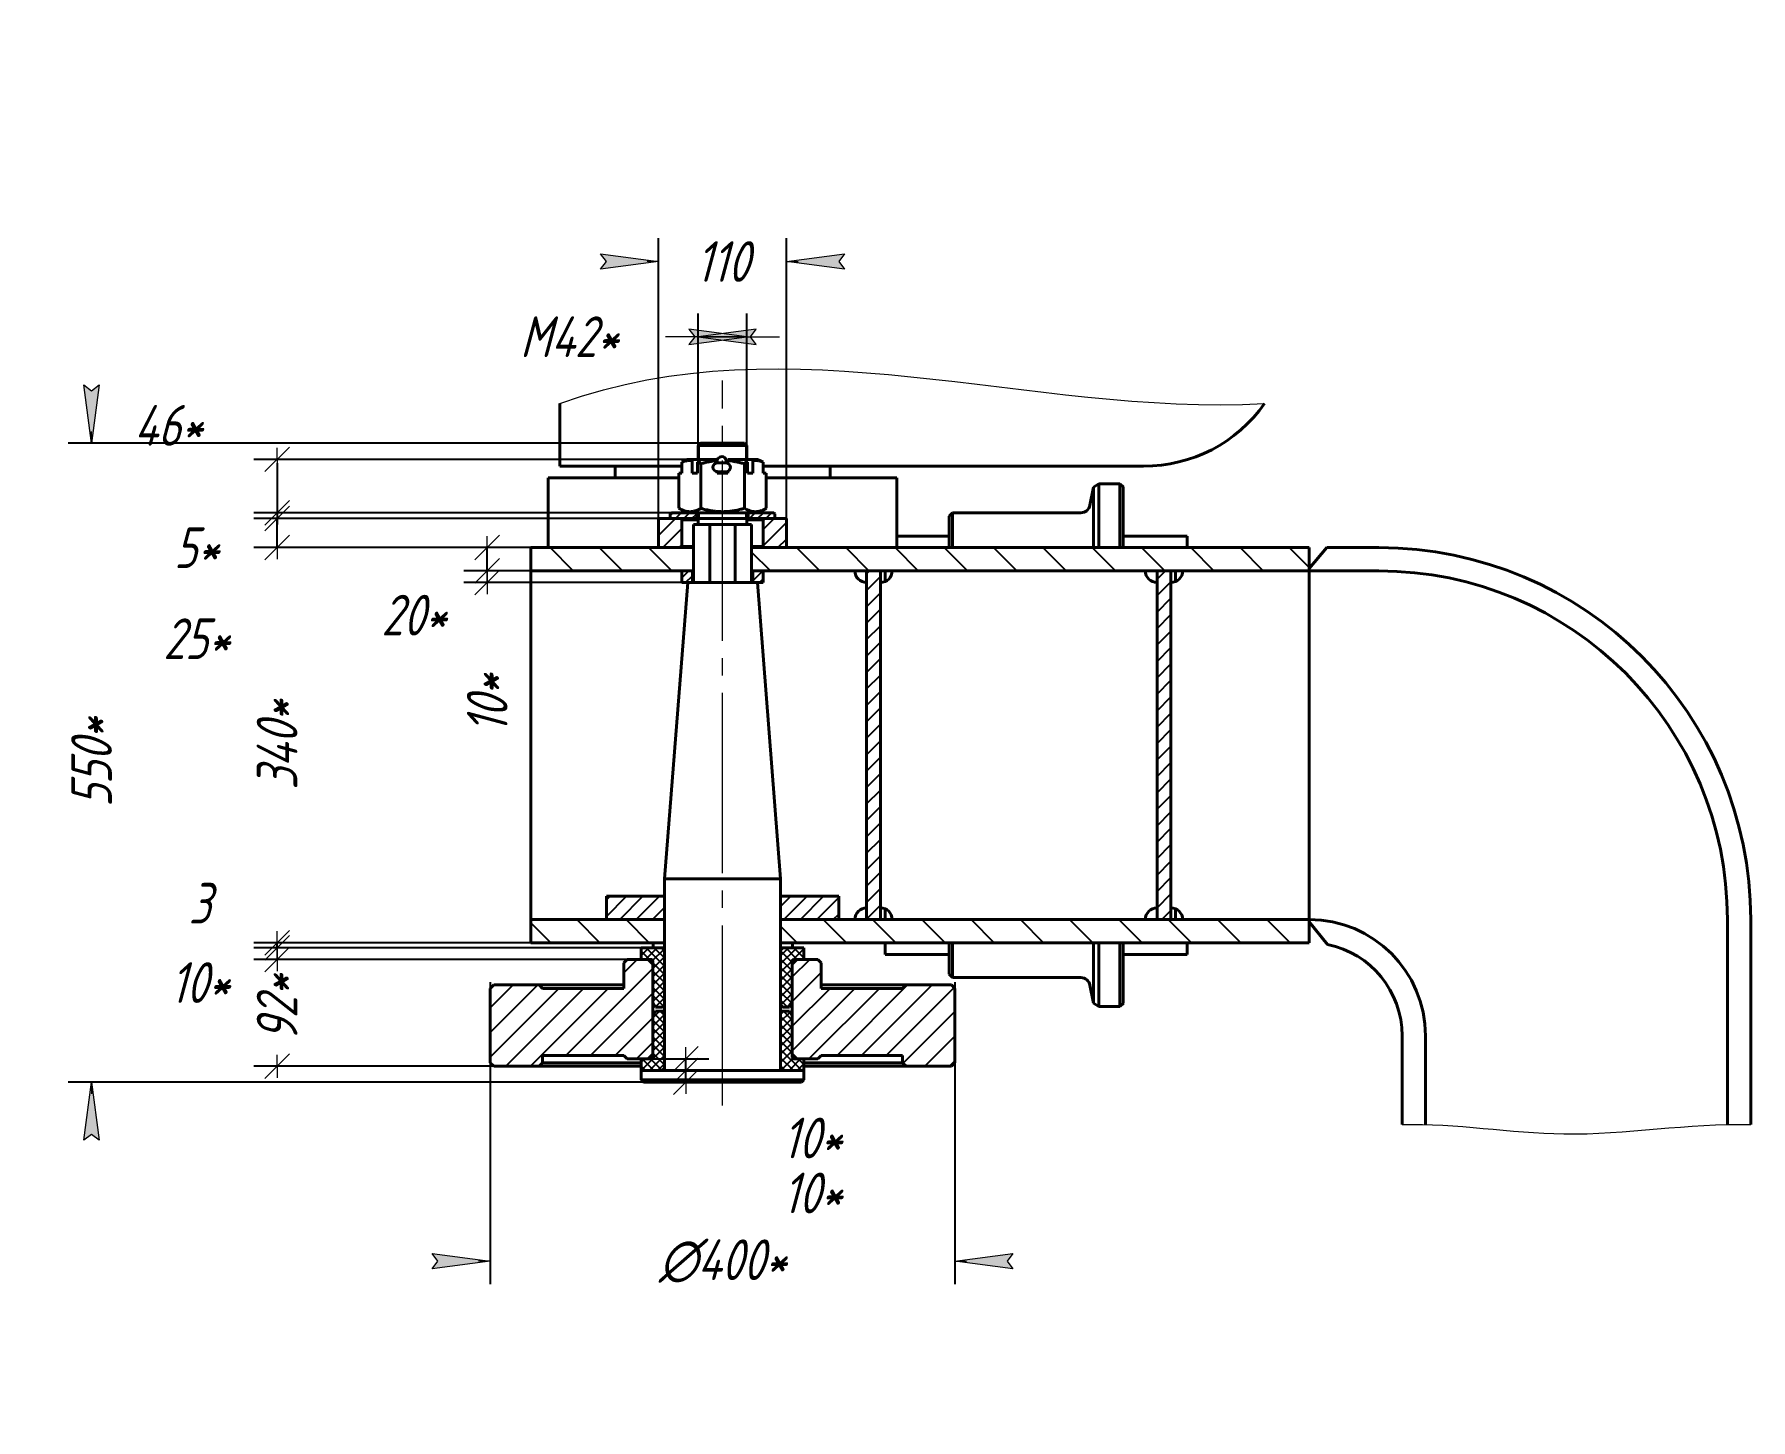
# Model space of a CAD drawing. Header units: millimetres. Extents: x 0 to 841, y 0 to 594.
# Drawn here: x 342.5 to 490.2, y 225.4 to 344.6 of the extents above; entities that cross this region are included whole.
import ezdxf

# ---------------------------------------------------------------- set-up
doc = ezdxf.new("R2010")
doc.units = ezdxf.units.MM
for name, pattern in [('K5LT_AXLED', [19.996264, 15.496264, -1.5, 1.5, -1.5]), ('K5LT_BASIC', [0]), ('K5LT_THIN', [0])]:
    doc.linetypes.add(name, pattern=pattern)
doc.layers.add('Системный слой', color=7, linetype='Continuous')
doc.styles.add('KDIMTEXTSTYLE', font='GOST_AU.SHX', dxfattribs={"width": 0.96, "oblique": 15, "height": 5})
doc.dimstyles.new('KDIMSTYLE (0.10)', dxfattribs={"dimtxt": 5, "dimasz": 1, "dimexe": 2, "dimexo": 0.0625, "dimgap": 1, "dimtad": 1, "dimlfac": 10, "dimtxsty": 'KDIMTEXTSTYLE', "dimsah": 1, "dimcen": 0.09, "dimdle": 1, "dimadec": 0, "dimazin": 0, "dimtfac": 0.667, "dimtmove": 0, "dimatfit": 3, "dimfxl": 1, "dimtvp": 1, "dimtolj": 1, "dimtzin": 0, "dimarcsym": 0})
pattern_1 = [(45, (0, 0), (-0.7071068, 0.7071068), [])]
pattern_2 = [(45, (0, 0), (-0.3535534, 0.3535534), [])]
pattern_3 = [(135, (0, 0), (-2.12132, -2.12132), [])]
pattern_4 = [(45, (0, 0), (-0.3535534, 0.3535534), []), (135, (0, 0), (-0.3535534, -0.3535534), [])]

# ---------------------------------------------------------------- blocks, each defined once
blk = doc.blocks.new('U575')
at = {"layer": 'Системный слой', "color": 150, "linetype": 'K5LT_BASIC', "lineweight": 40, "true_color": 0x0080ff}
for p, q in [((399.43, 302.93), (399.63, 302.93)), ((403.83, 302.93), (404.03, 302.93))]:
    blk.add_line(p, q, dxfattribs=at)
blk = doc.blocks.new('U576')
at = {"layer": 'Системный слой', "color": 150, "linetype": 'K5LT_BASIC', "lineweight": 40, "true_color": 0x0080ff}
for p, q in [((399.53, 303.03), (399.63, 303.03)), ((403.83, 303.03), (403.93, 303.03))]:
    blk.add_line(p, q, dxfattribs=at)
blk = doc.blocks.new('U577')
at = {"layer": 'Системный слой', "color": 150, "linetype": 'K5LT_BASIC', "lineweight": 40, "true_color": 0x0080ff}
for p, q in [((399.53, 303.33), (399.63, 303.33)), ((403.83, 303.33), (403.93, 303.33))]:
    blk.add_line(p, q, dxfattribs=at)
blk = doc.blocks.new('U578')
at = {"layer": 'Системный слой', "color": 150, "linetype": 'K5LT_BASIC', "lineweight": 40, "true_color": 0x0080ff}
for p, q in [((397.98, 306.43), (386.73, 306.43)), ((416.73, 306.43), (405.49, 306.43))]:
    blk.add_line(p, q, dxfattribs=at)
blk = doc.blocks.new('U579')
at = {"layer": 'Системный слой', "color": 150, "linetype": 'K5LT_BASIC', "lineweight": 40, "true_color": 0x0080ff}
for p, q in [((385.93, 255.8), (394.73, 255.8)), ((408.73, 255.8), (417.53, 255.8))]:
    blk.add_line(p, q, dxfattribs=at)
blk = doc.blocks.new('U580')
at = {"layer": 'Системный слой', "color": 150, "linetype": 'K5LT_BASIC', "lineweight": 40, "true_color": 0x0080ff}
for p, q in [((385.93, 262.8), (393.23, 262.8)), ((410.23, 262.8), (417.53, 262.8))]:
    blk.add_line(p, q, dxfattribs=at)
blk = doc.blocks.new('U581')
at = {"layer": 'Системный слой', "color": 7, "linetype": 'K5LT_THIN', "lineweight": 18}
for p, q in [((399.74, 308.03), (399.74, 309.23)), ((399.74, 302.93), (399.74, 303.43))]:
    blk.add_line(p, q, dxfattribs=at)
blk = doc.blocks.new('U582')
at = {"layer": 'Системный слой', "color": 150, "linetype": 'K5LT_BASIC', "lineweight": 40, "true_color": 0x0080ff}
for p, q in [((402.18, 307.68), (402.18, 307.92)), ((402.18, 306.83), (402.18, 307))]:
    blk.add_line(p, q, dxfattribs=at)
blk = doc.blocks.new('U583')
at = {"layer": 'Системный слой', "color": 150, "linetype": 'K5LT_BASIC', "lineweight": 40, "true_color": 0x0080ff}
for p, q in [((401.28, 307.92), (401.28, 307.74)), ((401.28, 306.99), (401.28, 306.83))]:
    blk.add_line(p, q, dxfattribs=at)
blk = doc.blocks.new('U584')
at = {"layer": 'Системный слой', "color": 150, "linetype": 'K5LT_BASIC', "lineweight": 40, "true_color": 0x0080ff}
for p, q in [((396.53, 260.53), (396.73, 260.53)), ((406.73, 260.53), (406.93, 260.53))]:
    blk.add_line(p, q, dxfattribs=at)
blk = doc.blocks.new('U585')
at = {"layer": 'Системный слой', "color": 150, "linetype": 'K5LT_BASIC', "lineweight": 40, "true_color": 0x0080ff}
for p, q in [((396.73, 260.9), (396.53, 260.9)), ((406.93, 260.9), (406.73, 260.9))]:
    blk.add_line(p, q, dxfattribs=at)
blk = doc.blocks.new('U586')
at = {"layer": 'Системный слой', "color": 150, "linetype": 'K5LT_BASIC', "lineweight": 40, "true_color": 0x0080ff}
for p, q in [((392.48, 307.43), (398.24, 307.43)), ((405.23, 307.43), (410.98, 307.43))]:
    blk.add_line(p, q, dxfattribs=at)
blk = doc.blocks.new('U587')
at = {"layer": 'Системный слой', "color": 150, "linetype": 'K5LT_BASIC', "lineweight": 40, "true_color": 0x0080ff}
for p, q in [((399.63, 308.03), (399.63, 309.23)), ((399.63, 302.53), (399.63, 303.43))]:
    blk.add_line(p, q, dxfattribs=at)
blk = doc.blocks.new('U588')
at = {"layer": 'Системный слой', "color": 150, "linetype": 'K5LT_BASIC', "lineweight": 40, "true_color": 0x0080ff}
for p, q in [((403.83, 308.03), (403.83, 309.23)), ((403.83, 302.53), (403.83, 303.43))]:
    blk.add_line(p, q, dxfattribs=at)
blk = doc.blocks.new('U589')
at = {"layer": 'Системный слой', "color": 7, "linetype": 'K5LT_THIN', "lineweight": 18}
for p, q in [((403.73, 308.03), (403.73, 309.23)), ((403.73, 302.93), (403.73, 303.43))]:
    blk.add_line(p, q, dxfattribs=at)
blk = doc.blocks.new('U590')
at = {"layer": 'Системный слой', "color": 150, "linetype": 'K5LT_BASIC', "lineweight": 40, "true_color": 0x0080ff}
for p, q in [((396.73, 266), (396.53, 266)), ((406.93, 266), (406.73, 266))]:
    blk.add_line(p, q, dxfattribs=at)
blk = doc.blocks.new('U591')
at = {"layer": 'Системный слой', "color": 150, "linetype": 'K5LT_BASIC', "lineweight": 40, "true_color": 0x0080ff}
for p, q in [((440.73, 298.43), (440.73, 297.51)), ((440.73, 269.35), (440.73, 268.43))]:
    blk.add_line(p, q, dxfattribs=at)
blk = doc.blocks.new('U592')
at = {"layer": 'Системный слой', "color": 150, "linetype": 'K5LT_BASIC', "lineweight": 40, "true_color": 0x0080ff}
for p, q in [((386.23, 256.1), (394.73, 256.1)), ((408.73, 256.1), (417.23, 256.1))]:
    blk.add_line(p, q, dxfattribs=at)
blk = doc.blocks.new('U593')
at = {"layer": 'Системный слой', "color": 150, "linetype": 'K5LT_BASIC', "lineweight": 40, "true_color": 0x0080ff}
for p, q in [((421.23, 265.43), (415.73, 265.43)), ((441.73, 265.43), (436.23, 265.43))]:
    blk.add_line(p, q, dxfattribs=at)
blk = doc.blocks.new('U594')
at = {"layer": 'Системный слой', "color": 150, "linetype": 'K5LT_BASIC', "lineweight": 40, "true_color": 0x0080ff}
for p, q in [((441.73, 301.43), (441.73, 300.43)), ((441.73, 266.43), (441.73, 265.43))]:
    blk.add_line(p, q, dxfattribs=at)
blk = doc.blocks.new('U595')
at = {"layer": 'Системный слой', "color": 150, "linetype": 'K5LT_BASIC', "lineweight": 40, "true_color": 0x0080ff}
for p, q in [((415.73, 297.51), (415.73, 298.43)), ((415.73, 268.43), (415.73, 269.35)), ((415.73, 265.43), (415.73, 266.43))]:
    blk.add_line(p, q, dxfattribs=at)
blk = doc.blocks.new('U596')
at = {"layer": 'Системный слой', "color": 150, "linetype": 'K5LT_BASIC', "lineweight": 40, "true_color": 0x0080ff}
for p, q in [((416.73, 301.43), (421.23, 301.43)), ((436.23, 301.43), (441.73, 301.43))]:
    blk.add_line(p, q, dxfattribs=at)
blk = doc.blocks.new('U597')
at = {"layer": 'Системный слой', "color": 150, "linetype": 'K5LT_BASIC', "lineweight": 40, "true_color": 0x0080ff}
for p, q in [((421.53, 300.43), (421.53, 303.43)), ((421.53, 263.43), (421.53, 266.43))]:
    blk.add_line(p, q, dxfattribs=at)
blk = doc.blocks.new('U598')
at = {"layer": 'Системный слой', "color": 150, "linetype": 'K5LT_BASIC', "lineweight": 40, "true_color": 0x0080ff}
for p, q in [((421.23, 300.43), (421.23, 303.13)), ((421.23, 263.73), (421.23, 266.43))]:
    blk.add_line(p, q, dxfattribs=at)
blk = doc.blocks.new('U599')
at = {"layer": 'Системный слой', "color": 150, "linetype": 'K5LT_BASIC', "lineweight": 40, "true_color": 0x0080ff}
for p, q in [((434.12, 300.43), (434.12, 305.93)), ((434.12, 260.93), (434.12, 266.43))]:
    blk.add_line(p, q, dxfattribs=at)
blk = doc.blocks.new('U600')
at = {"layer": 'Системный слой', "color": 150, "linetype": 'K5LT_BASIC', "lineweight": 40, "true_color": 0x0080ff}
for p, q in [((433.67, 300.43), (433.67, 305.64)), ((433.67, 261.22), (433.67, 266.43))]:
    blk.add_line(p, q, dxfattribs=at)
blk = doc.blocks.new('U601')
at = {"layer": 'Системный слой', "color": 150, "linetype": 'K5LT_BASIC', "lineweight": 40, "true_color": 0x0080ff}
for p, q in [((435.93, 300.43), (435.93, 305.93)), ((435.93, 260.93), (435.93, 266.43))]:
    blk.add_line(p, q, dxfattribs=at)
blk = doc.blocks.new('U602')
at = {"layer": 'Системный слой', "color": 150, "linetype": 'K5LT_BASIC', "lineweight": 40, "true_color": 0x0080ff}
for p, q in [((436.23, 300.43), (436.23, 305.63)), ((436.23, 261.23), (436.23, 266.43))]:
    blk.add_line(p, q, dxfattribs=at)
blk = doc.blocks.new('KDIMARROW_01')
at = {"layer": 'Системный слой'}
blk.add_hatch(color=0, dxfattribs=at).paths.add_polyline_path([(0, 0), (-5, 0.66), (-4.5, 0), (-5, -0.66)])
at = {"layer": 'Системный слой', "color": 0, "linetype": 'K5LT_THIN', "lineweight": 18}
for p, q in [((-4.5, 0), (-5, 0.66)), ((-5, 0.66), (0, 0)), ((0, 0), (-5, -0.66)), ((-5, -0.66), (-4.5, 0)), ((0, 0), (-1, 0))]:
    blk.add_line(p, q, dxfattribs=at)
blk = doc.blocks.new('KDIMARROW_13')
at = {"layer": 'Системный слой', "color": 0, "linetype": 'K5LT_THIN', "lineweight": 18}
for p, q in [((-1.06, 1.06), (1.06, -1.06)), ((0, 0), (-1, 0)), ((0, 0), (1, 0))]:
    blk.add_line(p, q, dxfattribs=at)
blk = doc.blocks.new('KDIMARROW_02')
at = {"layer": 'Системный слой'}
blk.add_hatch(color=0, dxfattribs=at).paths.add_polyline_path([(4.5, 0), (5, 0.66), (0, 0), (5, -0.66)])
at = {"layer": 'Системный слой', "color": 0, "linetype": 'K5LT_THIN', "lineweight": 18}
for p, q in [((0, 0), (-1, 0)), ((5, 0.66), (0, 0)), ((0, 0), (5, -0.66)), ((0, 0), (7, 0)), ((4.5, 0), (5, 0.66)), ((5, -0.66), (4.5, 0))]:
    blk.add_line(p, q, dxfattribs=at)

msp = doc.modelspace()

# ---------------------------------------------------------------- hatches: boundary and pattern name
at = {"layer": 'Системный слой'}
h = msp.add_hatch(dxfattribs=at)
h.set_pattern_fill('', angle=45, style=0, pattern_type=0)
h.set_pattern_definition(pattern_1)
h.paths.add_polyline_path([(407.23382, 302.92948), (405.33382, 302.92948), (405.23382, 302.82948), (405.23382, 300.52948), (405.33382, 300.42948), (407.23382, 300.42948)])
h.paths.add_polyline_path([(398.13382, 302.92948), (396.23382, 302.92948), (396.23382, 300.42948), (398.13382, 300.42948), (398.23382, 300.52948), (398.23382, 302.82948)])
h = msp.add_hatch(dxfattribs=at)
h.set_pattern_fill('', angle=45, style=0, pattern_type=0)
h.set_pattern_definition(pattern_2)
h.paths.add_polyline_path([(406.13382, 303.42948), (404.03382, 303.42948), (403.93382, 303.32948), (403.93382, 303.02948), (404.03382, 302.92948), (406.13382, 302.92948), (406.23382, 303.02948), (406.23382, 303.32948)])
h.paths.add_polyline_path([(399.43382, 303.42948), (397.33382, 303.42948), (397.23382, 303.32948), (397.23382, 303.02948), (397.33382, 302.92948), (399.43382, 302.92948), (399.53382, 303.02948), (399.53382, 303.32948)])
h = msp.add_hatch(dxfattribs=at)
h.set_pattern_fill('', angle=135, style=0, pattern_type=0)
h.set_pattern_definition(pattern_3)
h.paths.add_polyline_path([(404.23382, 300.42948), (404.23382, 298.42948), (452.23382, 298.42948), (452.23382, 300.42948)])
h.paths.add_polyline_path([(399.23382, 300.42948), (385.23382, 300.42948), (385.23382, 298.42948), (399.23382, 298.42948)])
h = msp.add_hatch(dxfattribs=at)
h.set_pattern_fill('', angle=45, style=0, pattern_type=0)
h.set_pattern_definition(pattern_2)
h.paths.add_polyline_path([(404.33382, 297.42948), (405.23382, 297.42948), (405.23382, 298.42948), (404.33382, 298.42948)])
h.paths.add_polyline_path([(398.23382, 297.42948), (399.13382, 297.42948), (399.13382, 298.42948), (398.23382, 298.42948)])
h = msp.add_hatch(dxfattribs=at)
h.set_pattern_fill('', angle=45, style=0, pattern_type=0)
h.set_pattern_definition(pattern_1)
h.paths.add_polyline_path([(415.33382, 298.42948), (414.13382, 298.42948), (414.13382, 268.42948), (415.33382, 268.42948)])
h = msp.add_hatch(dxfattribs=at)
h.set_pattern_fill('', angle=45, style=0, pattern_type=0)
h.set_pattern_definition(pattern_1)
h.paths.add_polyline_path([(440.33382, 298.42948), (439.13382, 298.42948), (439.13382, 268.42948), (440.33382, 268.42948)])
h = msp.add_hatch(dxfattribs=at)
h.set_pattern_fill('', angle=45, style=0, pattern_type=0)
h.set_pattern_definition(pattern_1)
h.paths.add_polyline_path([(406.73382, 270.42948), (406.73382, 268.42948), (411.73382, 268.42948), (411.73382, 270.42948)])
h.paths.add_polyline_path([(396.73382, 270.42948), (391.73382, 270.42948), (391.73382, 268.42948), (396.73382, 268.42948)])
h = msp.add_hatch(dxfattribs=at)
h.set_pattern_fill('', angle=135, style=0, pattern_type=0)
h.set_pattern_definition(pattern_3)
h.paths.add_polyline_path([(406.73382, 268.42948), (406.73382, 266.42948), (452.23382, 266.42948), (452.23382, 268.42948)])
h.paths.add_polyline_path([(396.73382, 268.42948), (385.23382, 268.42948), (385.23382, 266.42948), (396.73382, 266.42948)])
h = msp.add_hatch(dxfattribs=at)
h.set_pattern_fill('', angle=45, style=0, pattern_type=0)
h.set_pattern_definition(pattern_4)
h.paths.add_polyline_path([(396.73382, 261.09728), (396.73382, 265.79728), (396.53382, 265.99728), (394.73382, 265.99728), (394.73382, 264.99728), (395.57382, 264.99728), (395.68696, 264.95042), (395.73382, 264.83728), (395.73382, 261.29728), (395.96476, 260.89728), (396.53382, 260.89728)])
h.paths.add_polyline_path([(406.73382, 265.79728), (406.73382, 261.09728), (406.93382, 260.89728), (407.50288, 260.89728), (407.73382, 261.29728), (407.73382, 264.83728), (407.78068, 264.95042), (407.89382, 264.99728), (408.73382, 264.99728), (408.73382, 265.99728), (406.93382, 265.99728)])
h = msp.add_hatch(dxfattribs=at)
h.set_pattern_fill('', angle=45, style=0, pattern_type=0)
h.set_pattern_definition([(45, (0, 0), (-1.06066, 1.06066), [])])
h.paths.add_polyline_path([(410.23382, 256.72948), (417.23382, 256.72948), (417.23382, 256.09728), (417.53382, 255.79728), (421.43382, 255.79728), (421.73382, 256.09728), (421.73382, 262.49728), (421.43382, 262.79728), (417.53382, 262.79728), (417.23382, 262.49728), (410.23382, 262.49728), (410.23382, 264.69728), (409.93382, 264.99728), (408.13382, 264.99728), (407.73382, 264.59728), (407.73382, 256.82948), (408.13382, 256.42948), (409.93382, 256.42948)])
h.paths.add_polyline_path([(386.23382, 256.72948), (393.23382, 256.72948), (393.53382, 256.42948), (395.33382, 256.42948), (395.73382, 256.82948), (395.73382, 264.59728), (395.33382, 264.99728), (393.53382, 264.99728), (393.23382, 264.69728), (393.23382, 262.49728), (386.23382, 262.49728), (385.93382, 262.79728), (382.03382, 262.79728), (381.73382, 262.49728), (381.73382, 256.09728), (382.03382, 255.79728), (385.93382, 255.79728), (386.23382, 256.09728)])
h = msp.add_hatch(dxfattribs=at)
h.set_pattern_fill('', angle=45, style=0, pattern_type=0)
h.set_pattern_definition(pattern_4)
h.paths.add_polyline_path([(406.93382, 255.42948), (408.73382, 255.42948), (408.73382, 256.42948), (407.89382, 256.42948), (407.78068, 256.47634), (407.73382, 256.58948), (407.73382, 260.12948), (407.50288, 260.52948), (406.93382, 260.52948), (406.73382, 260.32948), (406.73382, 255.62948)])
h.paths.add_polyline_path([(394.73382, 255.42948), (396.53382, 255.42948), (396.73382, 255.62948), (396.73382, 260.32948), (396.53382, 260.52948), (395.96476, 260.52948), (395.73382, 260.12948), (395.73382, 256.58948), (395.68696, 256.47634), (395.57382, 256.42948), (394.73382, 256.42948)])

# ---------------------------------------------------------------- linework, layer by layer
at = {"layer": 'Системный слой', "color": 30, "linetype": 'K5LT_AXLED', "lineweight": 18, "true_color": 0xff8000}
msp.add_line((401.73385, 252.42948), (401.73294, 314.8248), dxfattribs=at)
at = {"layer": 'Системный слой', "color": 150, "linetype": 'K5LT_BASIC', "lineweight": 40, "true_color": 0x0080ff}
for p, q in [((387.73297, 312.8248), (387.73297, 307.43363)), ((399.83382, 309.42948), (399.63382, 309.22948)), ((399.63382, 309.22948), (403.83382, 309.22948)), ((399.83382, 309.42948), (403.63382, 309.42948)), ((403.63382, 309.42948), (403.83382, 309.22948)), ((398.24085, 307.43363), (387.73297, 307.43363)), ((392.48297, 306.42948), (392.48297, 307.42948)), ((398.24085, 306.82948), (398.24085, 307.77872)), ((399.25574, 308.02948), (398.67929, 308.02948)), ((399.12172, 307.92115), (399.12172, 306.82948)), ((399.89214, 308.02948), (399.25574, 308.02948)), ((399.58759, 306.82948), (399.58759, 307.78315)), ((399.85743, 303.81358), (399.85743, 307.64538)), ((401.28382, 308.02948), (399.89214, 308.02948)), ((401.28382, 308.02948), (401.28382, 307.91776)), ((401.29415, 307.73661), (401.28382, 307.73691)), ((401.29415, 307.73661), (401.29465, 307.73659)), ((402.04433, 307.71487), (401.29465, 307.73659)), ((401.333, 307.73548), (401.66899, 307.72575)), ((401.66999, 307.72572), (402.00598, 307.71599)), ((403.5755, 308.02948), (402.18382, 308.02948)), ((402.18382, 308.02948), (402.18382, 307.91776)), ((404.2119, 308.02948), (403.5755, 308.02948)), ((403.61021, 303.81358), (403.61021, 307.64538)), ((403.88005, 307.78315), (403.88005, 306.82948)), ((404.78835, 308.02948), (404.2119, 308.02948)), ((404.34592, 306.82948), (404.34592, 307.92115)), ((405.22679, 307.77872), (405.22679, 306.82948)), ((437.98297, 307.43363), (405.22679, 307.43363)), ((410.98297, 306.42948), (410.98297, 307.42948)), ((386.73382, 306.42948), (386.73382, 300.42948)), ((397.98104, 303.81358), (397.98104, 306.82948)), ((398.24085, 306.82948), (397.98104, 306.82948)), ((399.58759, 306.82948), (399.12172, 306.82948)), ((402.02261, 306.96519), (401.27293, 306.98691)), ((402.18382, 306.82948), (401.28382, 306.82948)), ((401.64827, 306.97603), (401.98426, 306.9663)), ((404.34592, 306.82948), (403.88005, 306.82948)), ((405.4866, 306.82948), (405.22679, 306.82948)), ((405.4866, 303.81358), (405.4866, 306.82948)), ((416.73382, 306.42948), (416.73382, 300.42948)), ((433.67483, 305.63531), (434.11609, 305.92948)), ((435.93382, 305.92948), (434.11609, 305.92948)), ((435.93382, 305.92948), (436.23382, 305.62948)), ((433.67483, 305.63531), (433.36229, 304.07259)), ((396.23382, 302.92948), (396.23382, 300.42948)), ((396.23382, 302.92948), (398.13382, 302.92948)), ((397.23382, 303.32948), (397.33382, 303.42948)), ((397.23382, 303.32948), (397.23382, 303.02948)), ((397.23382, 303.02948), (397.33382, 302.92948)), ((397.33382, 303.42948), (398.64632, 303.42948)), ((397.33382, 302.92948), (399.43382, 302.92948)), ((398.64632, 303.42948), (397.98104, 303.81358)), ((398.13382, 302.92948), (398.23382, 302.82948)), ((404.82132, 303.42948), (398.64632, 303.42948)), ((399.43382, 303.42948), (399.53382, 303.32948)), ((399.43382, 302.92948), (399.53382, 303.02948)), ((399.53382, 303.32948), (399.53382, 303.02948)), ((399.63382, 302.92948), (403.83382, 302.92948)), ((404.03382, 303.42948), (403.93382, 303.32948)), ((403.93382, 303.32948), (403.93382, 303.02948)), ((404.03382, 302.92948), (403.93382, 303.02948)), ((404.03382, 302.92948), (406.13382, 302.92948)), ((404.82132, 303.42948), (405.4866, 303.81358)), ((404.82132, 303.42948), (406.13382, 303.42948)), ((405.33382, 302.92948), (405.23382, 302.82948)), ((405.33382, 302.92948), (407.23382, 302.92948)), ((406.23382, 303.32948), (406.13382, 303.42948)), ((406.23382, 303.02948), (406.13382, 302.92948)), ((406.23382, 303.32948), (406.23382, 303.02948)), ((407.23382, 302.92948), (407.23382, 300.42948)), ((421.23382, 303.12948), (421.53382, 303.42948)), ((432.57782, 303.42948), (421.53382, 303.42948)), ((398.23382, 302.82948), (399.63382, 302.82948)), ((398.23382, 302.82948), (398.23382, 300.52948)), ((399.23382, 297.42948), (399.23382, 302.42948)), ((399.23382, 302.42948), (400.6441, 302.42948)), ((402.82355, 302.42948), (400.6441, 302.42948)), ((400.6441, 297.42948), (400.6441, 302.42948)), ((402.82355, 302.42948), (404.23382, 302.42948)), ((402.82355, 297.42948), (402.82355, 302.42948)), ((403.83382, 302.82948), (405.23382, 302.82948)), ((404.23382, 297.42948), (404.23382, 302.42948)), ((405.23382, 302.82948), (405.23382, 300.52948)), ((385.23382, 300.42948), (399.23382, 300.42948)), ((385.23382, 300.42948), (385.23382, 298.42948)), ((396.23382, 300.42948), (398.13382, 300.42948)), ((398.13382, 300.42948), (398.23382, 300.52948)), ((398.23382, 300.52948), (399.23382, 300.52948)), ((399.23382, 300.42948), (399.23382, 298.42948)), ((404.23382, 300.52948), (405.23382, 300.52948)), ((404.23382, 300.42948), (452.23382, 300.42948)), ((404.23382, 300.42948), (404.23382, 298.42948)), ((405.33382, 300.42948), (405.23382, 300.52948)), ((405.33382, 300.42948), (407.23382, 300.42948)), ((452.23382, 298.42948), (452.23382, 300.42948)), ((452.23382, 298.62948), (453.7442, 300.42948)), ((458.23382, 300.42948), (453.7442, 300.42948)), ((385.23382, 298.42948), (399.23382, 298.42948)), ((385.23382, 298.42948), (385.23382, 268.42948)), ((396.73382, 271.92948), (398.73382, 297.42948)), ((398.23382, 298.42948), (399.13382, 298.42948)), ((398.23382, 298.42948), (398.23382, 297.42948)), ((398.23382, 297.42948), (398.73382, 297.42948)), ((398.73382, 297.42948), (404.73382, 297.42948)), ((399.13382, 298.42948), (399.13382, 297.42948)), ((404.23382, 298.42948), (452.23382, 298.42948)), ((404.33382, 298.42948), (405.23382, 298.42948)), ((404.33382, 298.42948), (404.33382, 297.42948)), ((404.73382, 297.42948), (405.23382, 297.42948)), ((406.73382, 271.92948), (404.73382, 297.42948)), ((405.23382, 298.42948), (405.23382, 297.42948)), ((414.13382, 268.42948), (414.13382, 298.42948)), ((415.33382, 298.42948), (414.13382, 298.42948)), ((415.33382, 268.42948), (415.33382, 298.42948)), ((439.13382, 268.42948), (439.13382, 298.42948)), ((440.33382, 298.42948), (439.13382, 298.42948)), ((440.33382, 268.42948), (440.33382, 298.42948)), ((452.23382, 298.42948), (452.23382, 268.42948)), ((452.23382, 298.42948), (458.23382, 298.42948)), ((396.73382, 271.92948), (406.73382, 271.92948)), ((396.73382, 255.62948), (396.73382, 271.92948)), ((406.73382, 255.62948), (406.73382, 271.92948)), ((391.73382, 270.42948), (396.73382, 270.42948)), ((391.73382, 270.42948), (391.73382, 268.42948)), ((396.73382, 270.42948), (396.73382, 268.42948)), ((406.73382, 270.42948), (411.73382, 270.42948)), ((406.73382, 270.42948), (406.73382, 268.42948)), ((411.73382, 268.42948), (411.73382, 270.42948)), ((385.23382, 268.42948), (396.73382, 268.42948)), ((385.23382, 268.42948), (385.23382, 266.42948)), ((391.73382, 268.42948), (396.73382, 268.42948)), ((396.73382, 268.42948), (396.73382, 266.42948)), ((406.73382, 268.42948), (411.73382, 268.42948)), ((406.73382, 268.42948), (452.23382, 268.42948)), ((406.73382, 268.42948), (406.73382, 266.42948)), ((414.13382, 268.42948), (415.33382, 268.42948)), ((439.13382, 268.42948), (440.33382, 268.42948)), ((452.23382, 266.42948), (452.23382, 268.42948)), ((453.80275, 266.27413), (452.23382, 268.23317)), ((488.23382, 268.42948), (488.23382, 250.78582)), ((490.23382, 250.78582), (490.23382, 268.42948)), ((385.23382, 266.42948), (396.73382, 266.42948)), ((394.73382, 265.99728), (394.73382, 264.99728)), ((396.53382, 265.99728), (394.73382, 265.99728)), ((395.74922, 266.42948), (395.74922, 265.99728)), ((396.53382, 265.99728), (396.73382, 265.79728)), ((406.73382, 266.42948), (452.23382, 266.42948)), ((406.93382, 265.99728), (406.73382, 265.79728)), ((408.73382, 265.99728), (406.93382, 265.99728)), ((407.74922, 266.42948), (407.74922, 265.99728)), ((408.73382, 265.99728), (408.73382, 264.99728)), ((393.23382, 264.69728), (393.53382, 264.99728)), ((393.23382, 264.69728), (393.23382, 262.49728)), ((395.33382, 264.99728), (393.53382, 264.99728)), ((394.73382, 264.99728), (395.57382, 264.99728)), ((395.33382, 264.99728), (395.73382, 264.59728)), ((395.73382, 264.83728), (395.73382, 261.29728)), ((395.73382, 256.82948), (395.73382, 264.59728)), ((396.73382, 261.09728), (396.73382, 265.79728)), ((406.73382, 261.09728), (406.73382, 265.79728)), ((408.13382, 264.99728), (407.73382, 264.59728)), ((407.73382, 264.83728), (407.73382, 261.29728)), ((407.73382, 256.82948), (407.73382, 264.59728)), ((407.89382, 264.99728), (408.73382, 264.99728)), ((409.93382, 264.99728), (408.13382, 264.99728)), ((410.23382, 264.69728), (409.93382, 264.99728)), ((410.23382, 264.69728), (410.23382, 262.49728)), ((421.23382, 263.72948), (421.53382, 263.42948)), ((432.57782, 263.42948), (421.53382, 263.42948)), ((381.73382, 262.49728), (382.03382, 262.79728)), ((381.73382, 262.49728), (381.73382, 256.09728)), ((385.93382, 262.79728), (382.03382, 262.79728)), ((385.93382, 262.79728), (386.23382, 262.49728)), ((393.23382, 262.49728), (386.23382, 262.49728)), ((417.23382, 262.49728), (410.23382, 262.49728)), ((417.53382, 262.79728), (417.23382, 262.49728)), ((421.43382, 262.79728), (417.53382, 262.79728)), ((421.73382, 262.49728), (421.43382, 262.79728)), ((421.73382, 262.49728), (421.73382, 256.09728)), ((433.67483, 261.22365), (433.36229, 262.78637)), ((395.96476, 260.89728), (395.73382, 261.29728)), ((395.96476, 260.52948), (395.73382, 260.12948)), ((395.73382, 256.58948), (395.73382, 260.12948)), ((395.96476, 260.89728), (396.53382, 260.89728)), ((396.53382, 260.52948), (395.96476, 260.52948)), ((396.53382, 260.89728), (396.73382, 261.09728)), ((396.53382, 260.52948), (396.73382, 260.32948)), ((396.73382, 260.32948), (396.73382, 255.62948)), ((406.93382, 260.89728), (406.73382, 261.09728)), ((406.93382, 260.52948), (406.73382, 260.32948)), ((406.73382, 260.32948), (406.73382, 255.62948)), ((406.93382, 260.89728), (407.50288, 260.89728)), ((407.50288, 260.52948), (406.93382, 260.52948)), ((407.50288, 260.89728), (407.73382, 261.29728)), ((407.50288, 260.52948), (407.73382, 260.12948)), ((407.73382, 256.58948), (407.73382, 260.12948)), ((433.67483, 261.22365), (434.11609, 260.92948)), ((435.93382, 260.92948), (434.11609, 260.92948)), ((435.93382, 260.92948), (436.23382, 261.22948)), ((460.23382, 258.42948), (460.23382, 250.78582)), ((462.23382, 250.78582), (462.23382, 258.42948)), ((382.03382, 255.79728), (381.73382, 256.09728)), ((382.03382, 255.79728), (385.93382, 255.79728)), ((386.23382, 256.09728), (385.93382, 255.79728)), ((386.23382, 256.72948), (393.23382, 256.72948)), ((386.23382, 256.09728), (386.23382, 256.72948)), ((393.53382, 256.42948), (393.23382, 256.72948)), ((393.53382, 256.42948), (395.33382, 256.42948)), ((394.73382, 255.42948), (394.73382, 256.42948)), ((395.57382, 256.42948), (394.73382, 256.42948)), ((395.33382, 256.42948), (395.73382, 256.82948)), ((396.53382, 255.42948), (396.73382, 255.62948)), ((406.93382, 255.42948), (406.73382, 255.62948)), ((408.13382, 256.42948), (407.73382, 256.82948)), ((408.73382, 256.42948), (407.89382, 256.42948)), ((408.13382, 256.42948), (409.93382, 256.42948)), ((408.73382, 255.42948), (408.73382, 256.42948)), ((409.93382, 256.42948), (410.23382, 256.72948)), ((410.23382, 256.72948), (417.23382, 256.72948)), ((417.23382, 256.09728), (417.23382, 256.72948)), ((417.23382, 256.09728), (417.53382, 255.79728)), ((417.53382, 255.79728), (421.43382, 255.79728)), ((421.43382, 255.79728), (421.73382, 256.09728)), ((394.73382, 255.42948), (408.73382, 255.42948)), ((394.73382, 254.62948), (394.73382, 255.42948)), ((394.73382, 254.62948), (394.93382, 254.42948)), ((394.73382, 254.62948), (408.73382, 254.62948)), ((394.93382, 254.42948), (408.53382, 254.42948)), ((408.73382, 254.62948), (408.53382, 254.42948)), ((408.73382, 254.62948), (408.73382, 255.42948))]:
    msp.add_line(p, q, dxfattribs=at)
at = {"layer": 'Системный слой', "color": 7, "linetype": 'K5LT_THIN', "lineweight": 18}
for p, q in [((399.74207, 309.22948), (399.74207, 309.33773)), ((403.72557, 309.22948), (403.72557, 309.33773))]:
    msp.add_line(p, q, dxfattribs=at)
at = {"layer": 'Системный слой', "color": 150, "linetype": 'K5LT_BASIC', "lineweight": 40, "true_color": 0x0080ff}
for centre, radius, start, end in [((437.98297, 320.18363), 12.75, 270, 324.7487138), ((393.27297, 307.58948), 0.16, 270, 283.0818367), ((582.8287, 80.77675), 292.13496, 128.9310027, 128.9648017), ((401.28379, 307.36175), 0.375, 88.3404572, 268.3404572), ((401.66103, 307.86429), 0.4, 338.1207609, 160.5664737), ((402.03347, 307.34003), 0.375, 268.3404572, 88.3404572), ((220.63894, 80.77675), 292.13496, 51.0351983, 51.0689973), ((410.19297, 307.58948), 0.16, 256.9181633, 270), ((432.57782, 304.22948), 0.8, 270, 348.6900675), ((399.53382, 302.52948), 0.1, 270, 0), ((403.93382, 302.52948), 0.1, 180, 270), ((458.23382, 268.42948), 32, 0, 90), ((414.13382, 298.42948), 1, 180, 270), ((415.33382, 298.42948), 1, 270, 0), ((439.13382, 298.42948), 1, 180, 270), ((440.33382, 298.42948), 1, 270, 0), ((458.23382, 268.42948), 30, 0, 90), ((414.13382, 268.42948), 1, 90, 180), ((415.33382, 268.42948), 1, 0, 90), ((439.13382, 268.42948), 1, 90, 180), ((440.33382, 268.42948), 1, 0, 90), ((452.23382, 258.42948), 10, 0, 90), ((452.23382, 258.42948), 8, 0, 78.6900675), ((395.57382, 264.83728), 0.16, 0, 90), ((407.89382, 264.83728), 0.16, 90, 180), ((432.57782, 262.62948), 0.8, 11.3099325, 90), ((395.57382, 256.58948), 0.16, 270, 0), ((396.53382, 255.62948), 0.2, 270, 0), ((406.93382, 255.62948), 0.2, 180, 270), ((407.89382, 256.58948), 0.16, 180, 270)]:
    msp.add_arc(centre, radius, start, end, dxfattribs=at)
at = {"layer": 'Системный слой', "color": 7, "linetype": 'K5LT_THIN', "lineweight": 18}
msp.add_open_spline([(387.73297, 312.8248), (407.64366, 320.07966), (428.12978, 311.74122), (448.39498, 312.8248)], degree=3, dxfattribs=at)
at = {"layer": 'Системный слой', "color": 150, "linetype": 'K5LT_BASIC', "lineweight": 40, "true_color": 0x0080ff}
for points in [[(398.67929, 308.02948), (398.5331, 307.94598), (398.38696, 307.86238), (398.24085, 307.77872)], [(399.89214, 308.02948), (399.79059, 307.94745), (399.68908, 307.86533), (399.58759, 307.78315)], [(403.5755, 308.02948), (403.67705, 307.94745), (403.77856, 307.86533), (403.88005, 307.78315)], [(404.78835, 308.02948), (404.93455, 307.94598), (405.08069, 307.86238), (405.22679, 307.77872)]]:
    msp.add_open_spline(points, degree=3, dxfattribs=at)
for points, knots in [([(399.12172, 307.92115), (399.07394, 307.92797), (398.98834, 307.93593), (398.87333, 307.93612), (398.78208, 307.92974), (398.69483, 307.91873), (398.59487, 307.90009), (398.46681, 307.86643), (398.34609, 307.82378), (398.26752, 307.79058), (398.24085, 307.77872)], [0, 0, 0, 0, 1.782269575, 3.187339644, 4.277039428, 5.178308904, 6.440153443, 8.012002103, 9.983377507, 11, 11, 11, 11]), ([(399.85743, 307.64538), (399.81943, 307.66733), (399.72991, 307.71666), (399.63964, 307.76029), (399.58759, 307.78315)], [0, 0, 0, 0, 2.130244878, 5, 5, 5, 5]), ([(401.28382, 307.91776), (401.18955, 307.91029), (401.00919, 307.89159), (400.72347, 307.84923), (400.50503, 307.80707), (400.27427, 307.75603), (400.08393, 307.70896), (399.92206, 307.66404), (399.85743, 307.64538)], [0, 0, 0, 0, 1.754395827, 3.364810324, 5.361179279, 5.882278228, 7.75128631, 9, 9, 9, 9]), ([(403.61021, 307.64538), (403.50368, 307.67613), (403.30273, 307.73046), (403.00048, 307.80023), (402.72101, 307.85301), (402.44712, 307.89287), (402.27325, 307.91068), (402.18382, 307.91776)], [0, 0, 0, 0, 1.829360183, 3.433929365, 5.116981015, 6.520472897, 8, 8, 8, 8]), ([(403.88005, 307.78315), (403.8226, 307.75792), (403.73238, 307.7139), (403.6429, 307.66426), (403.61021, 307.64538)], [0, 0, 0, 0, 3.16757557, 5, 5, 5, 5]), ([(405.22679, 307.77872), (405.18138, 307.79892), (405.10909, 307.82834), (405.01117, 307.8617), (404.93596, 307.88361), (404.85694, 307.90287), (404.76778, 307.91977), (404.66239, 307.93253), (404.55134, 307.93718), (404.44454, 307.93304), (404.37708, 307.9256), (404.34592, 307.92115)], [0, 0, 0, 0, 1.888470809, 2.99386071, 4.031552509, 4.973519866, 6.225152001, 7.666063353, 9.258487392, 10.731911786, 12, 12, 12, 12]), ([(397.98104, 303.81358), (398.04508, 303.77661), (398.13963, 303.72618), (398.27631, 303.66372), (398.37058, 303.6264), (398.45767, 303.59704), (398.52707, 303.57662), (398.59343, 303.56017), (398.65612, 303.54735), (398.71445, 303.53774), (398.77319, 303.53046), (398.8415, 303.52481), (398.9165, 303.52248), (398.98933, 303.52453), (399.05004, 303.52906), (399.11821, 303.53662), (399.2022, 303.55039), (399.30172, 303.57351), (399.39927, 303.60248), (399.51016, 303.64213), (399.66339, 303.70763), (399.78368, 303.771), (399.85743, 303.81358)], [0, 0, 0, 0, 2.414735873, 3.542365566, 5.077838021, 5.894643326, 6.741521569, 7.618433888, 8.316169497, 9.023966575, 9.737570173, 10.447058991, 11.499739945, 12.453340545, 13.084220696, 13.700022827, 14.926168875, 16.137082686, 17.32930249, 18.49719456, 20.214931657, 23, 23, 23, 23]), ([(399.85743, 303.81358), (399.96454, 303.78266), (400.15344, 303.73161), (400.42656, 303.66796), (400.6365, 303.6264), (400.81069, 303.59704), (400.94949, 303.57662), (401.0822, 303.56017), (401.21364, 303.54674), (401.33031, 303.5373), (401.4478, 303.53021), (401.57835, 303.52481), (401.73582, 303.52237), (401.91548, 303.52525), (402.10449, 303.53438), (402.29975, 303.55039), (402.49879, 303.57351), (402.69388, 303.60248), (402.96451, 303.65086), (403.27038, 303.7196), (403.51028, 303.78473), (403.61021, 303.81358)], [0, 0, 0, 0, 1.931707518, 3.388349671, 4.857062455, 5.638354486, 6.448411936, 7.287197632, 7.954596911, 8.73703526, 9.314197557, 9.992839035, 10.999751252, 12.04121461, 13.10436966, 14.277205011, 15.435470395, 16.575854555, 17.69296871, 20.195334111, 22, 22, 22, 22]), ([(403.61021, 303.81358), (403.67425, 303.77661), (403.76879, 303.72618), (403.90548, 303.66372), (403.99974, 303.6264), (404.08684, 303.59704), (404.15624, 303.57662), (404.22259, 303.56017), (404.28529, 303.54735), (404.34361, 303.53774), (404.40235, 303.53046), (404.47067, 303.52481), (404.54567, 303.52248), (404.61849, 303.52453), (404.67921, 303.52906), (404.74738, 303.53662), (404.83137, 303.55039), (404.93089, 303.57351), (405.02843, 303.60248), (405.13932, 303.64213), (405.29256, 303.70763), (405.41285, 303.771), (405.4866, 303.81358)], [0, 0, 0, 0, 2.414735873, 3.542365566, 5.077838021, 5.894643326, 6.741521569, 7.618433888, 8.316169497, 9.023966575, 9.737570173, 10.447058991, 11.499739945, 12.453340545, 13.084220696, 13.700022827, 14.926168875, 16.137082686, 17.32930249, 18.49719456, 20.214931657, 23, 23, 23, 23])]:
    msp.add_open_spline(points, degree=3, knots=knots, dxfattribs=at)
at = {"layer": 'Системный слой', "color": 7, "linetype": 'K5LT_THIN', "lineweight": 18}
msp.add_open_spline([(460.23382, 250.78582), (464.89112, 250.91775), (474.85144, 249.03271), (484.87324, 250.91593), (490.23382, 250.78582)], degree=3, knots=[0, 0, 0, 0, 1.858687105, 4, 4, 4, 4], dxfattribs=at)

# ---------------------------------------------------------------- block references
at = {"layer": 'Системный слой'}
for name in ['U587', 'U581', 'U589', 'U588', 'U586', 'U583', 'U582', 'U578', 'U599', 'U601', 'U600', 'U602', 'U575', 'U577', 'U576', 'U598', 'U597', 'U596', 'U594', 'U595', 'U591', 'U590', 'U593', 'U580', 'U585', 'U584', 'U579', 'U592']:
    msp.add_blockref(name, (0, 0), dxfattribs=at)

# ---------------------------------------------------------------- dimensions: what is measured, and where the dimension line sits
at = {"layer": 'Системный слой', "color": 7}
for base, p1, p2, location, override in [((396.23382, 325.05418), (407.23382, 300.42948), (396.23382, 300.42948), (401.73382, 325.05418), {"dimexo": 0, "dimpost": '\\H3.5;\\W0.965;\\Q15;<>', "dimblk1": 'KDIMARROW_01', "dimblk2": 'KDIMARROW_01', "dimse1": 0, "dimse2": 0, "dimclrt": 7, "dimtolj": 1}), ((399.63382, 318.58246), (403.83382, 309.02948), (399.63382, 309.02948), (388.50752, 318.58246), {"dimexo": 0, "dimpost": '\\H3.5;\\W0.965;\\Q15;М<>\\H3.5;\\W0.965;\\Q15;\\Q15;*', "dimblk1": 'KDIMARROW_02', "dimblk2": 'KDIMARROW_02', "dimse1": 0, "dimse2": 0, "dimclrt": 7, "dimtolj": 1}), ((381.73382, 239.03489), (421.73382, 263.02948), (381.73382, 263.02948), (401.73382, 239.03489), {"dimexo": 0, "dimpost": '\\H3.5;\\W0.965;\\Q15;∅<>\\H3.5;\\W0.965;\\Q15;\\Q15;*', "dimblk1": 'KDIMARROW_01', "dimblk2": 'KDIMARROW_01', "dimse1": 0, "dimse2": 0, "dimclrt": 7, "dimtolj": 1})]:
    msp.add_linear_dim(base=base, p1=p1, p2=p2, location=location, dimstyle='KDIMSTYLE (0.10)', override=override, dxfattribs=at).render()
for base, p1, p2, location, override in [((363.38678, 303.42948), (400.58798, 308.02948), (398.64632, 303.42948), (354.00643, 310.95216), {"dimexo": 0, "dimtoh": 1, "dimpost": '\\H3.5;\\W0.965;\\Q15;\\Q15;\\H3.5;\\W0.965;\\Q15;<>\\H3.5;\\W0.965;\\Q15;\\Q15;\\H3.5;\\W0.965;\\Q15;\\Q15;*\\Q15;', "dimblk1": 'KDIMARROW_13', "dimblk2": 'KDIMARROW_13', "dimse1": 0, "dimse2": 0, "dimclrt": 7, "dimtmove": 1, "dimtolj": 1}), ((347.4176, 254.42948), (399.83382, 309.42948), (394.93382, 254.42948), (347.4176, 281.92948), {"dimexo": 0, "dimpost": '\\H3.5;\\W0.965;\\Q15;\\Q15;\\H3.5;\\W0.965;\\Q15;<>\\H3.5;\\W0.965;\\Q15;\\Q15;\\H3.5;\\W0.965;\\Q15;\\Q15;*\\Q15;', "dimblk1": 'KDIMARROW_01', "dimblk2": 'KDIMARROW_01', "dimse1": 0, "dimse2": 0, "dimclrt": 7, "dimtolj": 1}), ((363.38678, 303.42948), (397.33382, 302.92948), (397.33382, 303.42948), (356.43283, 300.42948), {"dimexo": 0, "dimtoh": 1, "dimpost": '\\H3.5;\\W0.965;\\Q15;\\Q15;\\H3.5;\\W0.965;\\Q15;<>\\H3.5;\\W0.965;\\Q15;\\Q15;\\H3.5;\\W0.965;\\Q15;\\Q15;*\\Q15;', "dimblk1": 'KDIMARROW_13', "dimblk2": 'KDIMARROW_13', "dimse1": 0, "dimse2": 0, "dimclrt": 7, "dimtmove": 1, "dimtolj": 1}), ((363.38678, 302.92948), (396.23382, 300.42948), (396.23382, 302.92948), (356.43283, 292.59299), {"dimexo": 0, "dimtoh": 1, "dimpost": '\\H3.5;\\W0.965;\\Q15;\\Q15;\\H3.5;\\W0.965;\\Q15;<>\\H3.5;\\W0.965;\\Q15;\\Q15;\\H3.5;\\W0.965;\\Q15;\\Q15;*\\Q15;', "dimblk1": 'KDIMARROW_13', "dimblk2": 'KDIMARROW_13', "dimse1": 0, "dimse2": 0, "dimclrt": 7, "dimtmove": 1, "dimtolj": 1}), ((363.38678, 266.42948), (396.23382, 300.42948), (396.73382, 266.42948), (363.38678, 283.42948), {"dimexo": 0, "dimpost": '\\H3.5;\\W0.965;\\Q15;\\Q15;\\H3.5;\\W0.965;\\Q15;<>\\H3.5;\\W0.965;\\Q15;\\Q15;\\H3.5;\\W0.965;\\Q15;\\Q15;*\\Q15;', "dimblk1": 'KDIMARROW_13', "dimblk2": 'KDIMARROW_13', "dimse1": 0, "dimse2": 0, "dimclrt": 7, "dimtolj": 1}), ((381.47506, 300.42948), (385.23382, 298.42948), (385.23382, 300.42948), (375.15007, 294.62284), {"dimexo": 0, "dimtoh": 1, "dimpost": '\\H3.5;\\W0.965;\\Q15;\\Q15;\\H3.5;\\W0.965;\\Q15;<>\\H3.5;\\W0.965;\\Q15;\\Q15;\\H3.5;\\W0.965;\\Q15;\\Q15;*\\Q15;', "dimblk1": 'KDIMARROW_13', "dimblk2": 'KDIMARROW_13', "dimse1": 0, "dimse2": 0, "dimclrt": 7, "dimtmove": 1, "dimtolj": 1}), ((381.47506, 298.42948), (398.23382, 297.42948), (398.23382, 298.42948), (381.47506, 286.96805), {"dimexo": 0, "dimpost": '\\H3.5;\\W0.965;\\Q15;\\Q15;\\H3.5;\\W0.965;\\Q15;<>\\H3.5;\\W0.965;\\Q15;\\Q15;\\H3.5;\\W0.965;\\Q15;\\Q15;*\\Q15;', "dimblk1": 'KDIMARROW_13', "dimblk2": 'KDIMARROW_13', "dimse1": 0, "dimse2": 0, "dimclrt": 7, "dimtolj": 1}), ((363.38678, 264.99728), (394.82428, 265.99728), (394.73382, 264.99728), (356.72546, 263.00173), {"dimexo": 0, "dimtoh": 1, "dimpost": '\\H3.5;\\W0.965;\\Q15;\\Q15;\\H3.5;\\W0.965;\\Q15;<>\\H3.5;\\W0.965;\\Q15;\\Q15;\\H3.5;\\W0.965;\\Q15;\\Q15;*\\Q15;', "dimblk1": 'KDIMARROW_13', "dimblk2": 'KDIMARROW_13', "dimse1": 0, "dimse2": 0, "dimclrt": 7, "dimtmove": 1, "dimtolj": 1}), ((363.38678, 255.79728), (394.86658, 264.99728), (394.73382, 255.79728), (363.38678, 260.79728), {"dimexo": 0, "dimpost": '\\H3.5;\\W0.965;\\Q15;\\Q15;\\H3.5;\\W0.965;\\Q15;<>\\H3.5;\\W0.965;\\Q15;\\Q15;\\H3.5;\\W0.965;\\Q15;\\Q15;*\\Q15;', "dimblk1": 'KDIMARROW_13', "dimblk2": 'KDIMARROW_13', "dimse1": 0, "dimse2": 0, "dimclrt": 7, "dimtolj": 1}), ((398.56203, 256.42948), (395.73382, 255.42948), (395.73382, 256.42948), (409.42922, 249.62684), {"dimexo": 0, "dimtoh": 1, "dimpost": '\\H3.5;\\W0.965;\\Q15;<>\\H3.5;\\W0.965;\\Q15;\\Q15;*', "dimblk1": 'KDIMARROW_13', "dimblk2": 'KDIMARROW_13', "dimse1": 0, "dimse2": 0, "dimclrt": 7, "dimtmove": 1, "dimtolj": 1}), ((398.56203, 255.42948), (394.93382, 254.42948), (394.73382, 255.42948), (409.44486, 244.89425), {"dimexo": 0, "dimtoh": 1, "dimpost": '\\H3.5;\\W0.965;\\Q15;\\Q15;\\H3.5;\\W0.965;\\Q15;<>\\H3.5;\\W0.965;\\Q15;\\Q15;\\H3.5;\\W0.965;\\Q15;\\Q15;*\\Q15;', "dimblk1": 'KDIMARROW_13', "dimblk2": 'KDIMARROW_13', "dimse1": 0, "dimse2": 0, "dimclrt": 7, "dimtmove": 1, "dimtolj": 1})]:
    msp.add_linear_dim(base=base, p1=p1, p2=p2, angle=90, location=location, dimstyle='KDIMSTYLE (0.10)', override=override, dxfattribs=at).render()
msp.add_linear_dim(base=(363.38678, 266.42948), p1=(396.73382, 265.99728), p2=(396.73382, 266.42948), angle=90, location=(356.72546, 269.82806), text='\\H3.5;\\W0.965;\\Q15;\\H3.5;\\W0.965;\\Q15;\\Q15;3\\H3.5;\\W0.965;\\Q15;\\Q15;', dimstyle='KDIMSTYLE (0.10)', override={"dimexo": 0, "dimtoh": 1, "dimblk1": 'KDIMARROW_13', "dimblk2": 'KDIMARROW_13', "dimse1": 0, "dimse2": 0, "dimclrt": 7, "dimtmove": 1, "dimtolj": 1}, dxfattribs=at).render()

doc.saveas('drawing.dxf')
